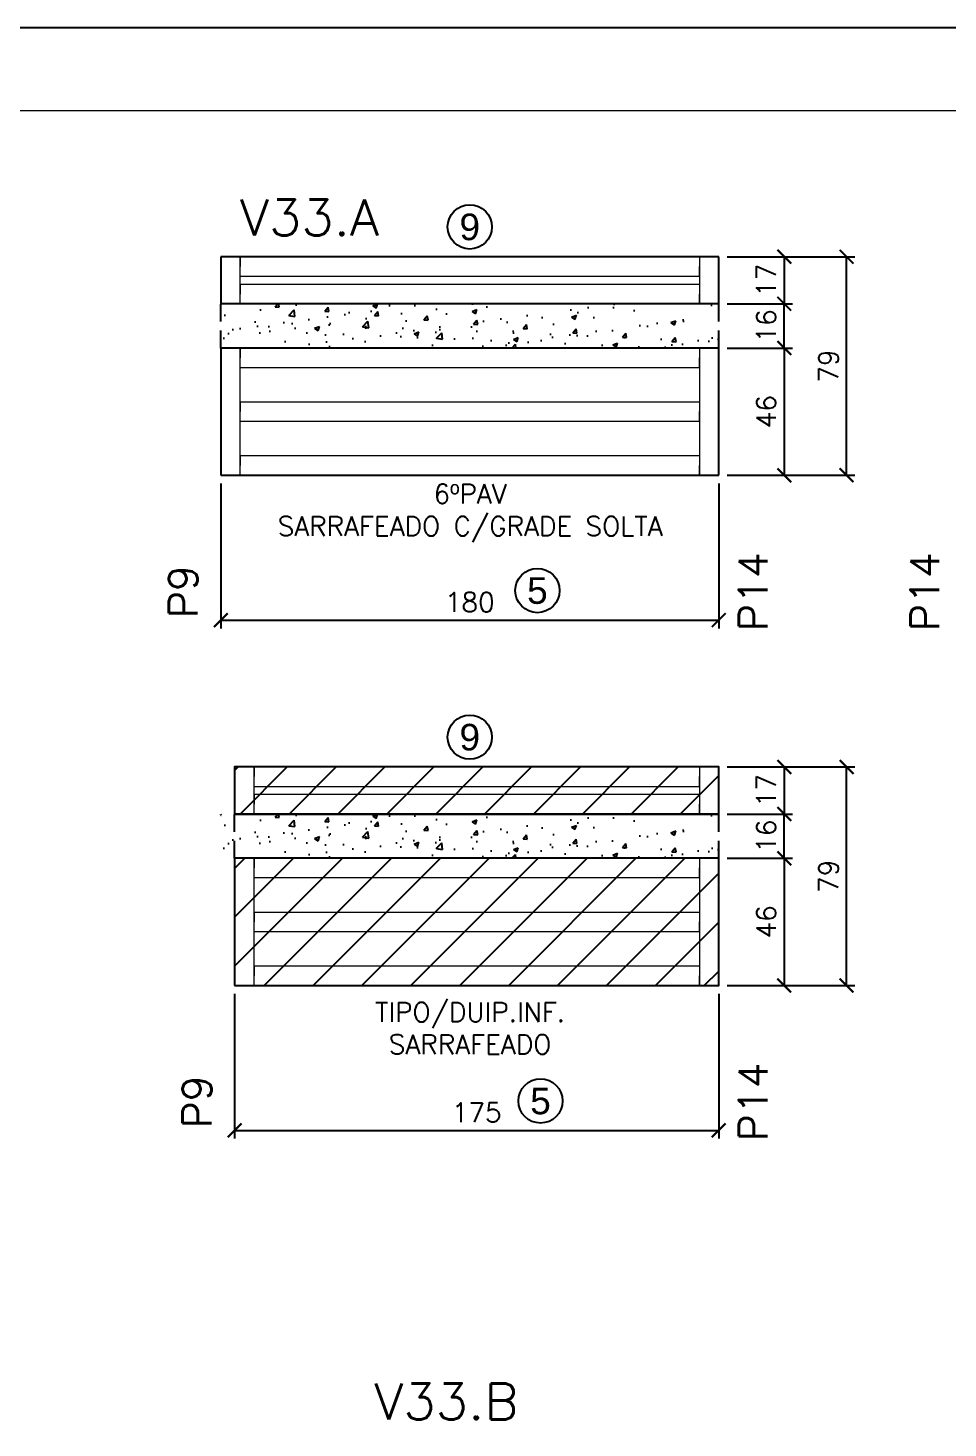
# Model space of a CAD drawing. Extents: x -23436 to 4767, y -4638 to 9755.
# Drawn here: x -20293 to -19961, y -3424 to -2918 of the extents above; entities that cross this region are included whole.
import ezdxf
from ezdxf.enums import TextEntityAlignment as Align

# ---------------------------------------------------------------- set-up
doc = ezdxf.new("R2010")
doc.units = 0
doc.header["$PDMODE"] = 2
doc.header["$PDSIZE"] = 10
doc.linetypes.add('HIDDEN', pattern=[9.525, 6.35, -3.175])
doc.layers.get('0').update_dxf_attribs({"lineweight": 13})
doc.layers.get('Defpoints').update_dxf_attribs({"lineweight": 13})
for name, color, linetype in [('Concreto', 250, 'HIDDEN'), ('Cota', 4, 'Continuous'), ('MB Logo', 255, 'Continuous'), ('Painéis', 200, 'Continuous'), ('Reaproveitamento', 251, 'Continuous'), ('Romaneio', 10, 'Continuous')]:
    doc.layers.add(name, color=color, linetype=linetype)
for name, color, linetype, lineweight in [('FOLHA MB', 7, 'Continuous', 13), ('Sarr 2.2x7', 40, 'Continuous', 9), ('Texto Seção', 7, 'Continuous', 15)]:
    doc.layers.add(name, color=color, linetype=linetype, lineweight=lineweight)
doc.layers.add('Laje_Perimetro', color=7, linetype='Continuous', plot=False)
doc.styles.add('ARIAL', font='arial.ttf', dxfattribs={"oblique": 15, "height": 25})
doc.styles.add('REGUA-120', font='ROMANS.shx', dxfattribs={"height": 15})
doc.styles.add('ROMANS', font='romans.shx')
doc.dimstyles.new('Cota Paínel', dxfattribs={"dimtxt": 7, "dimasz": 5, "dimexe": 3, "dimexo": 3, "dimgap": 3, "dimtad": 1, "dimdec": 1, "dimzin": 12, "dimdsep": 46, "dimtxsty": 'ROMANS', "dimblk": 'ARCHTICK', "dimcen": 0, "dimclrd": 4, "dimclre": 4, "dimclrt": 1, "dimadec": 1, "dimazin": 3, "dimtfac": 1, "dimtdec": 1, "dimtmove": 0, "dimatfit": 3, "dimldrblk": 'OBLIQUE', "dimfxl": 1, "dimtolj": 1, "dimtzin": 12, "dimarcsym": 0})

# ---------------------------------------------------------------- blocks, each defined once
blk = doc.blocks.new('A$C169d8357')
at = {"layer": 'FOLHA MB', "color": 1}
for points in [[(0, 1199.94), (0, 149.94), (1485.02, 149.94), (1485.02, 1199.94)], [(70, 1169.94), (70, 179.94), (1455.02, 179.94), (1455.02, 1169.94)]]:
    blk.add_lwpolyline(points, close=True, dxfattribs=at)
blk = doc.blocks.new('_ArchTick')
at = {"color": 0, "linetype": 'ByBlock', "const_width": 0.15}
blk.add_lwpolyline([(-0.5, -0.5), (0.5, 0.5)], dxfattribs=at)
blk = doc.blocks.new('*D1474')
at = {"layer": 'Cota', "color": 4, "lineweight": -2, "transparency": 16777216}
for p, q in [((-20223.68, -3082.44), (-20223.68, -3134.82)), ((-20043.68, -3082.44), (-20043.68, -3134.82)), ((-20223.68, -3131.82), (-20043.68, -3131.82))]:
    blk.add_line(p, q, dxfattribs=at)
at = {"layer": 'Defpoints', "color": 0, "transparency": 16777216}
for p in [(-20223.68, -3079.44), (-20043.68, -3079.44), (-20043.68, -3131.82)]:
    blk.add_point(p, dxfattribs=at)
at = {"layer": 'Cota', "color": 4, "lineweight": -2, "transparency": 16777216, "xscale": 5, "yscale": 5, "zscale": 5, "rotation": 180}
blk.add_blockref('_ArchTick', (-20223.68, -3131.82), dxfattribs=at)
at = {"layer": 'Cota', "color": 4, "lineweight": -2, "transparency": 16777216, "xscale": 5, "yscale": 5, "zscale": 5}
blk.add_blockref('_ArchTick', (-20043.68, -3131.82), dxfattribs=at)
at = {"layer": 'Cota', "color": 1, "transparency": 16777216, "insert": (-20133.68, -3125.32), "char_height": 7, "attachment_point": 5, "style": 'ROMANS'}
blk.add_mtext('\\A1;180', dxfattribs=at)
blk = doc.blocks.new('_OBLIQUE')
at = {"color": 0, "linetype": 'ByBlock', "lineweight": -2}
for p, q in [((0, 0), (-1, 0)), ((-0.5, -0.5), (0.5, 0.5))]:
    blk.add_line(p, q, dxfattribs=at)
blk = doc.blocks.new('*D1466')
at = {"layer": 'Cota', "color": 4, "lineweight": -2, "transparency": 16777216}
for p, q in [((-20040.68, -3000.44), (-20016.98, -3000.44)), ((-20019.98, -3000.44), (-20019.98, -3017.44)), ((-20040.68, -3017.44), (-20016.98, -3017.44))]:
    blk.add_line(p, q, dxfattribs=at)
at = {"layer": 'Defpoints', "color": 0, "transparency": 16777216}
for p in [(-20043.68, -3000.44), (-20043.68, -3017.44), (-20019.98, -3017.44)]:
    blk.add_point(p, dxfattribs=at)
at = {"layer": 'Cota', "color": 4, "lineweight": -2, "transparency": 16777216, "xscale": 5, "yscale": 5, "zscale": 5}
for p, rotation in [((-20019.98, -3000.44), 90), ((-20019.98, -3017.44), 270)]:
    blk.add_blockref('_ArchTick', p, dxfattribs=dict(at, rotation=rotation))
at = {"layer": 'Cota', "color": 1, "transparency": 16777216, "insert": (-20026.48, -3008.94), "char_height": 7, "attachment_point": 5, "rotation": 90, "style": 'ROMANS'}
blk.add_mtext('\\A1;17', dxfattribs=at)
blk = doc.blocks.new('*D1467')
at = {"layer": 'Cota', "color": 4, "lineweight": -2, "transparency": 16777216}
for p, q in [((-20040.68, -3017.44), (-20016.98, -3017.44)), ((-20019.98, -3033.44), (-20019.98, -3017.44)), ((-20040.68, -3033.44), (-20016.98, -3033.44))]:
    blk.add_line(p, q, dxfattribs=at)
at = {"layer": 'Defpoints', "color": 0, "transparency": 16777216}
for p in [(-20043.68, -3017.44), (-20019.98, -3017.44), (-20043.68, -3033.44)]:
    blk.add_point(p, dxfattribs=at)
at = {"layer": 'Cota', "color": 4, "lineweight": -2, "transparency": 16777216, "xscale": 5, "yscale": 5, "zscale": 5}
for p, rotation in [((-20019.98, -3017.44), 90), ((-20019.98, -3033.44), 270)]:
    blk.add_blockref('_ArchTick', p, dxfattribs=dict(at, rotation=rotation))
at = {"layer": 'Cota', "color": 1, "transparency": 16777216, "insert": (-20026.48, -3025.44), "char_height": 7, "attachment_point": 5, "rotation": 90, "style": 'ROMANS'}
blk.add_mtext('\\A1;16', dxfattribs=at)
blk = doc.blocks.new('*D1468')
at = {"layer": 'Cota', "color": 4, "lineweight": -2, "transparency": 16777216}
for p, q in [((-20040.68, -3033.44), (-20016.98, -3033.44)), ((-20019.98, -3033.44), (-20019.98, -3079.44)), ((-20040.68, -3079.44), (-20016.98, -3079.44))]:
    blk.add_line(p, q, dxfattribs=at)
at = {"layer": 'Defpoints', "color": 0, "transparency": 16777216}
for p in [(-20043.68, -3033.44), (-20043.68, -3079.44), (-20019.98, -3079.44)]:
    blk.add_point(p, dxfattribs=at)
at = {"layer": 'Cota', "color": 4, "lineweight": -2, "transparency": 16777216, "xscale": 5, "yscale": 5, "zscale": 5}
for p, rotation in [((-20019.98, -3033.44), 90), ((-20019.98, -3079.44), 270)]:
    blk.add_blockref('_ArchTick', p, dxfattribs=dict(at, rotation=rotation))
at = {"layer": 'Cota', "color": 1, "transparency": 16777216, "insert": (-20026.48, -3056.44), "char_height": 7, "attachment_point": 5, "rotation": 90, "style": 'ROMANS'}
blk.add_mtext('\\A1;46', dxfattribs=at)
blk = doc.blocks.new('*D1469')
at = {"layer": 'Cota', "color": 4, "lineweight": -2, "transparency": 16777216}
for p, q in [((-20040.68, -3000.44), (-19994.46, -3000.44)), ((-19997.46, -3079.44), (-19997.46, -3000.44)), ((-20040.68, -3079.44), (-19994.46, -3079.44))]:
    blk.add_line(p, q, dxfattribs=at)
at = {"layer": 'Defpoints', "color": 0, "transparency": 16777216}
for p in [(-20043.68, -3000.44), (-19997.46, -3000.44), (-20043.68, -3079.44)]:
    blk.add_point(p, dxfattribs=at)
at = {"layer": 'Cota', "color": 4, "lineweight": -2, "transparency": 16777216, "xscale": 5, "yscale": 5, "zscale": 5}
for p, rotation in [((-19997.46, -3000.44), 90), ((-19997.46, -3079.44), 270)]:
    blk.add_blockref('_ArchTick', p, dxfattribs=dict(at, rotation=rotation))
at = {"layer": 'Cota', "color": 1, "transparency": 16777216, "insert": (-20003.96, -3039.94), "char_height": 7, "attachment_point": 5, "rotation": 90, "style": 'ROMANS'}
blk.add_mtext('\\A1;79', dxfattribs=at)
blk = doc.blocks.new('*D1461')
at = {"layer": 'Cota', "color": 4, "lineweight": -2, "transparency": 16777216}
for p, q in [((-20218.68, -3266.92), (-20218.68, -3319.3)), ((-20043.68, -3266.92), (-20043.68, -3319.3)), ((-20218.68, -3316.3), (-20043.68, -3316.3))]:
    blk.add_line(p, q, dxfattribs=at)
at = {"layer": 'Defpoints', "color": 0, "transparency": 16777216}
for p in [(-20218.68, -3263.92), (-20043.68, -3263.92), (-20043.68, -3316.3)]:
    blk.add_point(p, dxfattribs=at)
at = {"layer": 'Cota', "color": 4, "lineweight": -2, "transparency": 16777216, "xscale": 5, "yscale": 5, "zscale": 5, "rotation": 180}
blk.add_blockref('_ArchTick', (-20218.68, -3316.3), dxfattribs=at)
at = {"layer": 'Cota', "color": 4, "lineweight": -2, "transparency": 16777216, "xscale": 5, "yscale": 5, "zscale": 5}
blk.add_blockref('_ArchTick', (-20043.68, -3316.3), dxfattribs=at)
at = {"layer": 'Cota', "color": 1, "transparency": 16777216, "insert": (-20131.18, -3309.8), "char_height": 7, "attachment_point": 5, "style": 'ROMANS'}
blk.add_mtext('\\A1;175', dxfattribs=at)
blk = doc.blocks.new('*D1462')
at = {"layer": 'Cota', "color": 4, "lineweight": -2, "transparency": 16777216}
for p, q in [((-20040.68, -3184.92), (-20016.98, -3184.92)), ((-20019.98, -3184.92), (-20019.98, -3201.92)), ((-20040.68, -3201.92), (-20016.98, -3201.92))]:
    blk.add_line(p, q, dxfattribs=at)
at = {"layer": 'Defpoints', "color": 0, "transparency": 16777216}
for p in [(-20043.68, -3184.92), (-20043.68, -3201.92), (-20019.98, -3201.92)]:
    blk.add_point(p, dxfattribs=at)
at = {"layer": 'Cota', "color": 4, "lineweight": -2, "transparency": 16777216, "xscale": 5, "yscale": 5, "zscale": 5}
for p, rotation in [((-20019.98, -3184.92), 90), ((-20019.98, -3201.92), 270)]:
    blk.add_blockref('_ArchTick', p, dxfattribs=dict(at, rotation=rotation))
at = {"layer": 'Cota', "color": 1, "transparency": 16777216, "insert": (-20026.48, -3193.42), "char_height": 7, "attachment_point": 5, "rotation": 90, "style": 'ROMANS'}
blk.add_mtext('\\A1;17', dxfattribs=at)
blk = doc.blocks.new('*D1463')
at = {"layer": 'Cota', "color": 4, "lineweight": -2, "transparency": 16777216}
for p, q in [((-20040.68, -3201.92), (-20016.98, -3201.92)), ((-20019.98, -3217.92), (-20019.98, -3201.92)), ((-20040.68, -3217.92), (-20016.98, -3217.92))]:
    blk.add_line(p, q, dxfattribs=at)
at = {"layer": 'Defpoints', "color": 0, "transparency": 16777216}
for p in [(-20043.68, -3201.92), (-20019.98, -3201.92), (-20043.68, -3217.92)]:
    blk.add_point(p, dxfattribs=at)
at = {"layer": 'Cota', "color": 4, "lineweight": -2, "transparency": 16777216, "xscale": 5, "yscale": 5, "zscale": 5}
for p, rotation in [((-20019.98, -3201.92), 90), ((-20019.98, -3217.92), 270)]:
    blk.add_blockref('_ArchTick', p, dxfattribs=dict(at, rotation=rotation))
at = {"layer": 'Cota', "color": 1, "transparency": 16777216, "insert": (-20026.48, -3209.92), "char_height": 7, "attachment_point": 5, "rotation": 90, "style": 'ROMANS'}
blk.add_mtext('\\A1;16', dxfattribs=at)
blk = doc.blocks.new('*D1464')
at = {"layer": 'Cota', "color": 4, "lineweight": -2, "transparency": 16777216}
for p, q in [((-20040.68, -3217.92), (-20016.98, -3217.92)), ((-20019.98, -3217.92), (-20019.98, -3263.92)), ((-20040.68, -3263.92), (-20016.98, -3263.92))]:
    blk.add_line(p, q, dxfattribs=at)
at = {"layer": 'Defpoints', "color": 0, "transparency": 16777216}
for p in [(-20043.68, -3217.92), (-20043.68, -3263.92), (-20019.98, -3263.92)]:
    blk.add_point(p, dxfattribs=at)
at = {"layer": 'Cota', "color": 4, "lineweight": -2, "transparency": 16777216, "xscale": 5, "yscale": 5, "zscale": 5}
for p, rotation in [((-20019.98, -3217.92), 90), ((-20019.98, -3263.92), 270)]:
    blk.add_blockref('_ArchTick', p, dxfattribs=dict(at, rotation=rotation))
at = {"layer": 'Cota', "color": 1, "transparency": 16777216, "insert": (-20026.48, -3240.92), "char_height": 7, "attachment_point": 5, "rotation": 90, "style": 'ROMANS'}
blk.add_mtext('\\A1;46', dxfattribs=at)
blk = doc.blocks.new('*D1465')
at = {"layer": 'Cota', "color": 4, "lineweight": -2, "transparency": 16777216}
for p, q in [((-20040.68, -3184.92), (-19994.46, -3184.92)), ((-19997.46, -3263.92), (-19997.46, -3184.92)), ((-20040.68, -3263.92), (-19994.46, -3263.92))]:
    blk.add_line(p, q, dxfattribs=at)
at = {"layer": 'Defpoints', "color": 0, "transparency": 16777216}
for p in [(-20043.68, -3184.92), (-19997.46, -3184.92), (-20043.68, -3263.92)]:
    blk.add_point(p, dxfattribs=at)
at = {"layer": 'Cota', "color": 4, "lineweight": -2, "transparency": 16777216, "xscale": 5, "yscale": 5, "zscale": 5}
for p, rotation in [((-19997.46, -3184.92), 90), ((-19997.46, -3263.92), 270)]:
    blk.add_blockref('_ArchTick', p, dxfattribs=dict(at, rotation=rotation))
at = {"layer": 'Cota', "color": 1, "transparency": 16777216, "insert": (-20003.96, -3224.42), "char_height": 7, "attachment_point": 5, "rotation": 90, "style": 'ROMANS'}
blk.add_mtext('\\A1;79', dxfattribs=at)

msp = doc.modelspace()

# ---------------------------------------------------------------- hatches: boundary and pattern name
at = {"layer": 'Concreto'}
h = msp.add_hatch(dxfattribs=at)
h.set_pattern_fill('AR-CONC', color=256, scale=2.5)
h.set_pattern_definition([(50, (-2330.816, -3028.185), (17.931505, -1.568803), [1.875, -20.625]), (355, (-2330.816, -3028.185), (-3.468783, 18.804803), [1.5, -16.5]), (100.45144, (-2329.322, -3028.316), (14.462721, 17.236), [1.593505, -17.528553]), (46.1842, (-2330.816, -3023.185), (26.681033, -4.137982), [2.8125, -30.9375]), (96.63564, (-2328.593, -3023.53), (23.36655, 24.352965), [2.39026, -26.292844]), (351.18416, (-2330.816, -3023.185), (23.36655, 24.352965), [2.25, -24.75]), (21, (-2328.316, -3024.435), (14.922676, -10.065472), [1.875, -20.625]), (326, (-2328.316, -3024.435), (6.082883, 18.128751), [1.5, -16.5]), (71.45144, (-2327.073, -3025.274), (21.00556, 8.063279), [1.593505, -17.528553]), (37.5, (-2330.816, -3028.185), (0.3039964, 8.3223463), [0, -16.3, 0, -16.75, 0, -16.5625]), (7.5, (-2330.816, -3028.185), (6.5767384, 9.860293), [0, -9.55, 0, -15.925, 0, -6.3125]), (327.5, (-2336.391, -3028.185), (13.345561, -0.5638718), [0, -6.25, 0, -19.5, 0, -25.875]), (317.5, (-2338.891, -3028.185), (14.579654, 2.5026246), [0, -8.125, 0, -12.95, 0, -18.375])])
h.paths.add_polyline_path([(-20043.68, -3017.44), (-20223.68, -3017.44), (-20223.68, -3033.44), (-20043.68, -3033.44)])
h = msp.add_hatch(dxfattribs=at)
h.set_pattern_fill('AR-CONC', color=256, scale=2.5)
h.set_pattern_definition([(50, (-2330.816, -3212.667), (17.931505, -1.568803), [1.875, -20.625]), (355, (-2330.816, -3212.667), (-3.468783, 18.804803), [1.5, -16.5]), (100.45144, (-2329.322, -3212.797), (14.462721, 17.236), [1.593505, -17.528553]), (46.1842, (-2330.816, -3207.667), (26.681033, -4.137982), [2.8125, -30.9375]), (96.63564, (-2328.593, -3208.011), (23.36655, 24.352965), [2.39026, -26.292844]), (351.18416, (-2330.816, -3207.667), (23.36655, 24.352965), [2.25, -24.75]), (21, (-2328.316, -3208.917), (14.922676, -10.065472), [1.875, -20.625]), (326, (-2328.316, -3208.917), (6.082883, 18.128751), [1.5, -16.5]), (71.45144, (-2327.073, -3209.755), (21.00556, 8.063279), [1.593505, -17.528553]), (37.5, (-2330.816, -3212.6665), (0.3039964, 8.3223463), [0, -16.3, 0, -16.75, 0, -16.5625]), (7.5, (-2330.816, -3212.6665), (6.5767384, 9.860293), [0, -9.55, 0, -15.925, 0, -6.3125]), (327.5, (-2336.391, -3212.6665), (13.345561, -0.5638718), [0, -6.25, 0, -19.5, 0, -25.875]), (317.5, (-2338.891, -3212.667), (14.579654, 2.5026246), [0, -8.125, 0, -12.95, 0, -18.375])])
h.paths.add_polyline_path([(-20043.68, -3201.92), (-20223.68, -3201.92), (-20223.68, -3217.92), (-20043.68, -3217.92)])
at = {"layer": 'Reaproveitamento'}
h = msp.add_hatch(dxfattribs=at)
h.set_pattern_fill('ANSI31', color=256, scale=100)
h.set_pattern_definition([(45, (-2330.816, -3082.085), (-8.838835, 8.838835), [])])
h.paths.add_polyline_path([(-20218.68, -3201.92), (-20043.68, -3201.92), (-20043.68, -3184.92), (-20218.68, -3184.92)])
h.paths.add_polyline_path([(-20218.68, -3263.92), (-20043.68, -3263.92), (-20043.68, -3217.92), (-20218.68, -3217.92)])

# ---------------------------------------------------------------- linework, layer by layer
at = {"layer": 'Concreto'}
for p, q in [((-20223.68, -3033.44), (-20223.68, -3017.44)), ((-20043.68, -3033.44), (-20043.68, -3017.44)), ((-20218.68, -3217.92), (-20218.68, -3201.92)), ((-20043.68, -3217.92), (-20043.68, -3201.92))]:
    msp.add_line(p, q, dxfattribs=at)
at = {"layer": 'Laje_Perimetro'}
msp.add_lwpolyline([(-19191.38, -2917.74), (-20676.4, -2917.74), (-20676.4, -3967.74), (-19191.38, -3967.74)], close=True, dxfattribs=at)
at = {"layer": 'Painéis'}
for p, q in [((-20043.68, -3000.44), (-20223.68, -3000.44)), ((-20223.68, -3000.44), (-20223.68, -3017.44)), ((-20043.68, -3017.44), (-20043.68, -3000.44)), ((-20043.68, -3017.44), (-20223.68, -3017.44)), ((-20043.68, -3033.44), (-20223.68, -3033.44)), ((-20223.68, -3033.44), (-20223.68, -3079.44)), ((-20043.68, -3079.44), (-20043.68, -3033.44)), ((-20223.68, -3079.44), (-20043.68, -3079.44)), ((-20043.68, -3184.92), (-20218.68, -3184.92)), ((-20218.68, -3184.92), (-20218.68, -3201.92)), ((-20043.68, -3201.92), (-20043.68, -3184.92)), ((-20043.68, -3201.92), (-20218.68, -3201.92)), ((-20043.68, -3217.92), (-20218.68, -3217.92)), ((-20218.68, -3217.92), (-20218.68, -3263.92)), ((-20043.68, -3263.92), (-20043.68, -3217.92)), ((-20218.68, -3263.92), (-20043.68, -3263.92))]:
    msp.add_line(p, q, dxfattribs=at)
for points in [[(-20218.68, -3201.92), (-20043.68, -3201.92), (-20043.68, -3184.92), (-20218.68, -3184.92)], [(-20218.68, -3263.92), (-20043.68, -3263.92), (-20043.68, -3217.92), (-20218.68, -3217.92)]]:
    msp.add_lwpolyline(points, close=True, dxfattribs=at)
at = {"layer": 'Romaneio'}
for centre in [(-20133.68, -2989.65), (-20109.24, -3121.13), (-20133.68, -3174.13), (-20108.11, -3305.68)]:
    msp.add_circle(centre, 8, dxfattribs=at)
at = {"layer": 'Sarr 2.2x7', "color": 50}
for p, q in [((-20223.68, -3017.44), (-20223.68, -3000.44)), ((-20223.68, -3000.44), (-20220.18, -3000.44)), ((-20216.68, -3000.44), (-20220.18, -3000.44)), ((-20216.68, -3017.44), (-20216.68, -3000.44)), ((-20216.68, -3000.44), (-20216.68, -3003.94)), ((-20216.68, -3000.44), (-20050.68, -3000.44)), ((-20050.68, -3000.44), (-20047.18, -3000.44)), ((-20050.68, -3000.44), (-20050.68, -3017.44)), ((-20050.68, -3000.44), (-20050.68, -3003.94)), ((-20043.68, -3000.44), (-20047.18, -3000.44)), ((-20043.68, -3000.44), (-20043.68, -3017.44)), ((-20216.68, -3007.44), (-20216.68, -3003.94)), ((-20050.68, -3007.44), (-20050.68, -3003.94)), ((-20216.68, -3007.44), (-20050.68, -3007.44)), ((-20050.68, -3010.44), (-20216.68, -3010.44)), ((-20216.68, -3010.44), (-20216.68, -3013.94)), ((-20050.68, -3010.44), (-20050.68, -3013.94)), ((-20216.68, -3017.44), (-20216.68, -3013.94)), ((-20050.68, -3017.44), (-20050.68, -3013.94)), ((-20223.68, -3017.44), (-20220.18, -3017.44)), ((-20216.68, -3017.44), (-20220.18, -3017.44)), ((-20050.68, -3017.44), (-20216.68, -3017.44)), ((-20050.68, -3017.44), (-20047.18, -3017.44)), ((-20043.68, -3017.44), (-20047.18, -3017.44)), ((-20223.68, -3079.44), (-20223.68, -3033.44)), ((-20223.68, -3033.44), (-20220.18, -3033.44)), ((-20216.68, -3033.44), (-20220.18, -3033.44)), ((-20216.68, -3079.44), (-20216.68, -3033.44)), ((-20216.68, -3033.44), (-20216.68, -3036.94)), ((-20216.68, -3033.44), (-20050.68, -3033.44)), ((-20216.68, -3040.44), (-20216.68, -3036.94)), ((-20050.68, -3033.44), (-20047.18, -3033.44)), ((-20050.68, -3033.44), (-20050.68, -3079.44)), ((-20050.68, -3033.44), (-20050.68, -3036.94)), ((-20050.68, -3040.44), (-20050.68, -3036.94)), ((-20043.68, -3033.44), (-20047.18, -3033.44)), ((-20043.68, -3033.44), (-20043.68, -3079.44)), ((-20216.68, -3040.44), (-20050.68, -3040.44)), ((-20216.68, -3052.94), (-20216.68, -3056.44)), ((-20216.68, -3052.94), (-20050.68, -3052.94)), ((-20216.68, -3059.94), (-20216.68, -3056.44)), ((-20050.68, -3052.94), (-20050.68, -3056.44)), ((-20050.68, -3059.94), (-20050.68, -3056.44)), ((-20216.68, -3059.94), (-20050.68, -3059.94)), ((-20050.68, -3072.44), (-20216.68, -3072.44)), ((-20216.68, -3072.44), (-20216.68, -3075.94)), ((-20050.68, -3072.44), (-20050.68, -3075.94)), ((-20216.68, -3079.44), (-20216.68, -3075.94)), ((-20050.68, -3079.44), (-20050.68, -3075.94)), ((-20223.68, -3079.44), (-20220.18, -3079.44)), ((-20216.68, -3079.44), (-20220.18, -3079.44)), ((-20050.68, -3079.44), (-20216.68, -3079.44)), ((-20050.68, -3079.44), (-20047.18, -3079.44)), ((-20043.68, -3079.44), (-20047.18, -3079.44)), ((-20218.68, -3201.92), (-20218.68, -3184.92)), ((-20218.68, -3184.92), (-20215.18, -3184.92)), ((-20211.68, -3184.92), (-20215.18, -3184.92)), ((-20211.68, -3201.92), (-20211.68, -3184.92)), ((-20211.68, -3184.92), (-20211.68, -3188.42)), ((-20211.68, -3184.92), (-20050.68, -3184.92)), ((-20211.68, -3191.92), (-20211.68, -3188.42)), ((-20050.68, -3184.92), (-20047.18, -3184.92)), ((-20050.68, -3184.92), (-20050.68, -3201.92)), ((-20050.68, -3184.92), (-20050.68, -3188.42)), ((-20050.68, -3191.92), (-20050.68, -3188.42)), ((-20043.68, -3184.92), (-20047.18, -3184.92)), ((-20043.68, -3184.92), (-20043.68, -3201.92)), ((-20211.68, -3191.92), (-20050.68, -3191.92)), ((-20050.68, -3194.92), (-20211.68, -3194.92)), ((-20211.68, -3194.92), (-20211.68, -3198.42)), ((-20211.68, -3201.92), (-20211.68, -3198.42)), ((-20050.68, -3194.92), (-20050.68, -3198.42)), ((-20050.68, -3201.92), (-20050.68, -3198.42)), ((-20218.68, -3201.92), (-20215.18, -3201.92)), ((-20211.68, -3201.92), (-20215.18, -3201.92)), ((-20050.68, -3201.92), (-20211.68, -3201.92)), ((-20050.68, -3201.92), (-20047.18, -3201.92)), ((-20043.68, -3201.92), (-20047.18, -3201.92)), ((-20218.68, -3263.92), (-20218.68, -3217.92)), ((-20218.68, -3217.92), (-20215.18, -3217.92)), ((-20211.68, -3217.92), (-20215.18, -3217.92)), ((-20211.68, -3263.92), (-20211.68, -3217.92)), ((-20211.68, -3217.92), (-20211.68, -3221.42)), ((-20211.68, -3217.92), (-20050.68, -3217.92)), ((-20050.68, -3217.92), (-20047.18, -3217.92)), ((-20050.68, -3217.92), (-20050.68, -3263.92)), ((-20050.68, -3217.92), (-20050.68, -3221.42)), ((-20043.68, -3217.92), (-20047.18, -3217.92)), ((-20043.68, -3217.92), (-20043.68, -3263.92)), ((-20211.68, -3224.92), (-20211.68, -3221.42)), ((-20050.68, -3224.92), (-20050.68, -3221.42)), ((-20211.68, -3224.92), (-20050.68, -3224.92)), ((-20211.68, -3237.42), (-20211.68, -3240.92)), ((-20211.68, -3237.42), (-20050.68, -3237.42)), ((-20050.68, -3237.42), (-20050.68, -3240.92)), ((-20211.68, -3244.42), (-20211.68, -3240.92)), ((-20211.68, -3244.42), (-20050.68, -3244.42)), ((-20050.68, -3244.42), (-20050.68, -3240.92)), ((-20050.68, -3256.92), (-20211.68, -3256.92)), ((-20211.68, -3256.92), (-20211.68, -3260.42)), ((-20050.68, -3256.92), (-20050.68, -3260.42)), ((-20218.68, -3263.92), (-20215.18, -3263.92)), ((-20211.68, -3263.92), (-20215.18, -3263.92)), ((-20211.68, -3263.92), (-20211.68, -3260.42)), ((-20050.68, -3263.92), (-20211.68, -3263.92)), ((-20050.68, -3263.92), (-20050.68, -3260.42)), ((-20050.68, -3263.92), (-20047.18, -3263.92)), ((-20043.68, -3263.92), (-20047.18, -3263.92))]:
    msp.add_line(p, q, dxfattribs=at)

# ---------------------------------------------------------------- block references
at = {"layer": 'MB Logo'}
msp.add_blockref('A$C169d8357', (-20676.4, -4117.68), dxfattribs=at)

# ---------------------------------------------------------------- texts
at = {"layer": 'Painéis', "color": 1, "char_height": 7, "attachment_point": 5, "style": 'ROMANS'}
for s, insert in [('\\A1;6ºPAV\\PSARRAFEADO C/GRADE SOLTA', (-20133.55, -3093.18)), ('\\A1;TIPO/DUIP.INF.\\PSARRAFEADO', (-20133.55, -3279.38))]:
    msp.add_mtext(s, dxfattribs=dict(at, insert=insert))
at = {"layer": 'Romaneio', "color": 0, "style": 'ARIAL'}
for s, p in [('9', (-20133.68, -2989.65)), ('5', (-20109.24, -3121.13)), ('9', (-20133.68, -3174.13)), ('5', (-20108.11, -3305.68))]:
    msp.add_text(s, height=9.6, dxfattribs=at).set_placement(p, align=Align.MIDDLE_CENTER)
at = {"layer": 'Texto Seção', "style": 'REGUA-120', "width": 1.05}
for s, p in [('V33.A', (-20216.8, -2992.75)), ('V33.B', (-20168.2, -3420.82))]:
    msp.add_text(s, height=13, dxfattribs=at).set_placement(p)
for s, p in [('P14', (-20031.25, -3121.55)), ('P14', (-19969.17, -3121.55)), ('P9', (-20237.29, -3121.55)), ('P14', (-20031.25, -3306.03)), ('P9', (-20232.29, -3306.03))]:
    msp.add_text(s, height=10.4, rotation=90, dxfattribs=at).set_placement(p, align=Align.MIDDLE_CENTER)

# ---------------------------------------------------------------- dimensions: what is measured, and where the dimension line sits
at = {"layer": 'Cota'}
for base, p1, p2, picture, middle in [((-20019.98, -3017.44), (-20043.68, -3000.44), (-20043.68, -3017.44), '*D1466', (-20026.48, -3008.94)), ((-19997.46, -3000.44), (-20043.68, -3079.44), (-20043.68, -3000.44), '*D1469', (-20003.96, -3039.94)), ((-20019.98, -3079.44), (-20043.68, -3033.44), (-20043.68, -3079.44), '*D1468', (-20026.48, -3056.44)), ((-20019.98, -3201.92), (-20043.68, -3184.92), (-20043.68, -3201.92), '*D1462', (-20026.48, -3193.42)), ((-19997.46, -3184.92), (-20043.68, -3263.92), (-20043.68, -3184.92), '*D1465', (-20003.96, -3224.42)), ((-20019.98, -3263.92), (-20043.68, -3217.92), (-20043.68, -3263.92), '*D1464', (-20026.48, -3240.92))]:
    dim = msp.add_linear_dim(base=base, p1=p1, p2=p2, angle=90, dimstyle='Cota Paínel', dxfattribs=at)
    dim.commit()
    dim.dimension.update_dxf_attribs({"geometry": picture, "text_midpoint": middle})
for base, p1, p2, picture, middle in [((-20019.98, -3017.44), (-20043.68, -3033.44), (-20043.68, -3017.44), '*D1467', (-20019.98, -3025.44)), ((-20019.98, -3201.92), (-20043.68, -3217.92), (-20043.68, -3201.92), '*D1463', (-20019.98, -3209.92))]:
    dim = msp.add_linear_dim(base=base, p1=p1, p2=p2, angle=90, dimstyle='Cota Paínel', dxfattribs=at)
    dim.commit()
    dim.dimension.update_dxf_attribs({"geometry": picture, "text_midpoint": middle, "dimtype": 160})
for base, p1, p2, picture, middle in [((-20043.68, -3131.82), (-20223.68, -3079.44), (-20043.68, -3079.44), '*D1474', (-20133.68, -3125.32)), ((-20043.68, -3316.3), (-20218.68, -3263.92), (-20043.68, -3263.92), '*D1461', (-20131.18, -3309.8))]:
    dim = msp.add_linear_dim(base=base, p1=p1, p2=p2, dimstyle='Cota Paínel', dxfattribs=at)
    dim.commit()
    dim.dimension.update_dxf_attribs({"geometry": picture, "text_midpoint": middle})

doc.saveas('drawing.dxf')
